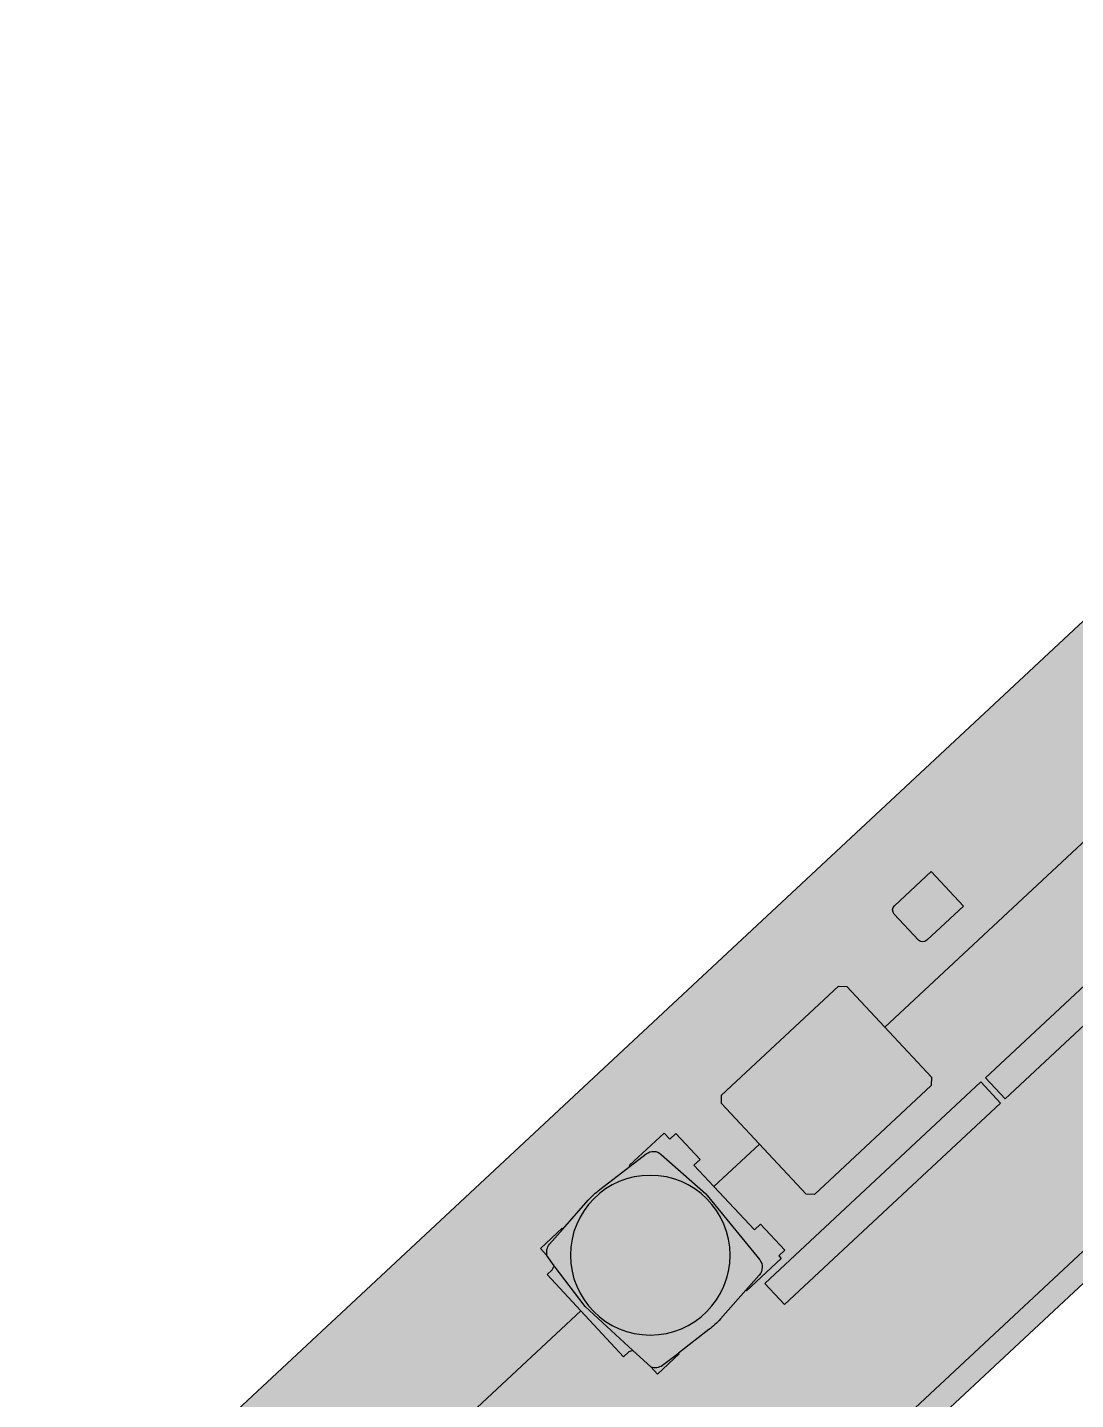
# Model space of a CAD drawing. Header units: millimetres. Extents: x -3516 to 16250, y -11500 to 11784.
# Drawn here: x 1924 to 3696, y 9059 to 11379 of the extents above; entities that cross this region are included whole.
import ezdxf
from ezdxf.enums import TextEntityAlignment as Align

# ---------------------------------------------------------------- set-up
doc = ezdxf.new("R2010")
doc.units = ezdxf.units.MM
doc.set_wipeout_variables(frame=1)
doc.layers.add('Техника LTM 1050-3.1', color=250, linetype='Continuous')
doc.layers.add('Техника LTM 1050-3.1 Штрих', color=7, linetype='Continuous', true_color=0xffe79e)
doc.styles.add('arial', font='arial.ttf')

# ---------------------------------------------------------------- blocks, each defined once
blk = doc.blocks.new('LTM 1050-3.1-20231121.094515')
at = {"color": 0, "linetype": 'ByBlock', "lineweight": -2, "ltscale": 20, "transparency": 16777216}
blk.add_wipeout([(209.9999999999709, 923.9998493538869), (209.9999999999709, 657.1850080702134), (9110.014275746566, 657.1850080702134), (9110.014275746566, 923.9998493538869)], dxfattribs=at)
blk.add_wipeout([(209.9999999999709, 282.4999999999709), (209.9999999999709, 657.1850080702134), (9110.014275746566, 657.1850080702134), (9110.014275746566, 282.4999999999709)], dxfattribs=at)
at = {"layer": 'Техника LTM 1050-3.1 Штрих', "ltscale": 20, "true_color": 0xadadad, "transparency": 16777216}
h = blk.add_hatch(color=253, dxfattribs=at)
h.dxf.hatch_style = 1
h.paths.add_polyline_path([(9110.014275746566, 923.9998493538878), (209.9999999999709, 923.9998493538878), (209.9999999999709, 657.1850080702134), (9110.014275746566, 657.1850080702134)])
at = {"layer": 'Техника LTM 1050-3.1 Штрих', "ltscale": 20, "transparency": 16777216}
h = blk.add_hatch(color=256, dxfattribs=at)
h.dxf.hatch_style = 1
h.set_gradient(color1=(132, 132, 132), color2=(173, 173, 173), rotation=90.00000000000003, tint=1)
h.paths.add_polyline_path([(9110.014275746566, 282.4999999999709), (209.9999999999709, 282.4999999999709), (209.9999999999709, 657.1850080702134), (9110.014275746566, 657.1850080702134)])
at = {"color": 0, "linetype": 'ByBlock', "lineweight": -2, "ltscale": 20, "transparency": 16777216}
for points in [[(9110.014275746566, 923.9998493538878), (209.9999999999709, 923.9998493538878), (209.9999999999709, 657.1850080702134), (9110.014275746566, 657.1850080702134)], [(9110.014275746566, 282.4999999999709), (209.9999999999709, 282.4999999999709), (209.9999999999709, 657.1850080702134), (9110.014275746566, 657.1850080702134)]]:
    blk.add_lwpolyline(points, close=True, dxfattribs=at)
blk = doc.blocks.new('LTM 1050-3.1-20231121.09302')
at = {"color": 0, "linetype": 'ByBlock', "lineweight": -2, "ltscale": 20, "transparency": 16777216}
blk.add_wipeout([(98.58560999450856, -365.91420695780835), (95.58560999450856, -362.91420695783927), (8.000000000029104, -362.9142069578229), (8, -150.4142069578229), (9039.172914093157, -150.4142069578229), (9039.172914093157, -420.7290482414992), (98.58560999450765, -420.7290482414992)], dxfattribs=at)
blk.add_wipeout([(98.58560999450765, -420.72904824149737), (98.58560999450856, -469.91420695780835), (95.58560999450947, -472.9142069578229), (74.58560999450947, -472.9142069578229), (74.58560999450947, -834.4142069578229), (9039.172914093157, -834.4142069578229), (9039.172914093157, -420.72904824149737)], dxfattribs=at)
at = {"layer": 'Техника LTM 1050-3.1 Штрих', "ltscale": 20, "true_color": 0xadadad, "transparency": 16777216}
h = blk.add_hatch(color=253, dxfattribs=at)
h.dxf.hatch_style = 1
h.paths.add_polyline_path([(98.58560999450856, -420.7290482414974), (98.58560999450856, -365.9142069578083), (95.58560999450856, -362.9142069578375), (8.000000000029104, -362.9142069578229), (8, -150.4142069578229), (9039.172914093157, -150.4142069578229), (9039.172914093157, -420.7290482414974)])
at = {"layer": 'Техника LTM 1050-3.1 Штрих', "ltscale": 20, "transparency": 16777216}
h = blk.add_hatch(color=256, dxfattribs=at)
h.dxf.hatch_style = 1
h.set_gradient(color1=(132, 132, 132), color2=(173, 173, 173), rotation=90.00000000000003, tint=1)
h.paths.add_polyline_path([(9039.172914093157, -420.7290482414974), (98.58560999450856, -420.7290482414974), (98.58560999450856, -469.9142069578083), (95.58560999450856, -472.9142069578229), (74.58560999450856, -472.9142069578229), (74.58560999450856, -834.4142069578229), (9039.172914093157, -834.4142069578229)])
at = {"color": 0, "linetype": 'ByBlock', "lineweight": -2, "ltscale": 20, "transparency": 16777216}
for points in [[(98.58560999450856, -420.7290482414974), (98.58560999450856, -365.9142069578083), (95.58560999450856, -362.9142069578375), (8.000000000029104, -362.9142069578229), (8, -150.4142069578229), (9039.172914093157, -150.4142069578229), (9039.172914093157, -420.7290482414974)], [(9039.172914093157, -420.7290482414974), (98.58560999450856, -420.7290482414974), (98.58560999450856, -469.9142069578083), (95.58560999450856, -472.9142069578229), (74.58560999450856, -472.9142069578229), (74.58560999450856, -834.4142069578229), (9039.172914093157, -834.4142069578229)]]:
    blk.add_lwpolyline(points, close=True, dxfattribs=at)
blk = doc.blocks.new('LTM 1050-3.1-20231121.091902')
at = {"color": 0, "linetype": 'ByBlock', "lineweight": -2, "ltscale": 20, "transparency": 16777216}
blk.add_wipeout([(9056.989040657703, -129.5), (8, -129.5), (8.000000000058208, -394.68140013315224), (10, -399.25121518313244), (9.999999999970896, -553.0000000034051), (68, -553.0000000069131), (67.9999999999709, -396.50000000001364), (75.9999999999709, -396.5), (76, -856.9999999999709), (9056.989040657703, -856.9999999999709)], dxfattribs=at)
at = {"layer": 'Техника LTM 1050-3.1 Штрих', "ltscale": 20, "true_color": 0xadadad, "transparency": 16777216}
h = blk.add_hatch(color=253, dxfattribs=at)
h.dxf.hatch_style = 1
h.paths.add_polyline_path([(9056.989040657703, -403.9996858922823), (75.9999999999709, -403.9996858922823), (75.9999999999709, -396.5), (67.9999999999709, -396.5000000000146), (67.9999999999709, -403.9996858922823), (10, -403.9996858922823), (10, -399.2512151831324), (8.000000000058208, -394.6814001331513), (8, -129.5), (9056.989040657703, -129.5)])
at = {"layer": 'Техника LTM 1050-3.1 Штрих', "ltscale": 20, "transparency": 16777216}
h = blk.add_hatch(color=256, dxfattribs=at)
h.dxf.hatch_style = 1
h.set_gradient(color1=(132, 132, 132), color2=(173, 173, 173), rotation=90.00000000000003, tint=1)
h.paths.add_polyline_path([(9056.989040657703, -403.9996858922823), (9056.989040657703, -856.9999999999709), (76, -856.9999999999709), (75.9999999999709, -403.9996858922823)])
h.paths.add_polyline_path([(10, -403.9996858922823), (9.999999999970896, -553.0000000034051), (68, -553.0000000069122), (67.9999999999709, -403.9996858922823)])
at = {"color": 0, "linetype": 'ByBlock', "lineweight": -2, "ltscale": 20, "transparency": 16777216}
for points in [[(9056.989040657703, -403.9996858922823), (75.9999999999709, -403.9996858922823), (75.9999999999709, -396.5), (67.9999999999709, -396.5000000000146), (67.9999999999709, -403.9996858922823), (10, -403.9996858922823), (10, -399.2512151831324), (8.000000000058208, -394.6814001331513), (8, -129.5), (9056.989040657703, -129.5)], [(9056.989040657703, -403.9996858922823), (9056.989040657703, -856.9999999999709), (76, -856.9999999999709), (75.9999999999709, -403.9996858922823)]]:
    blk.add_lwpolyline(points, close=True, dxfattribs=at)
blk = doc.blocks.new('LTM 1050-3.1-20231119.183509')
at = {"color": 0, "linetype": 'ByBlock', "lineweight": -2, "ltscale": 20, "transparency": 16777216}
blk.add_wipeout([(-5424.999328741142, -649.9996791739259), (-5424.9684810716935, -674.9736174210402), (-5459.7995357591935, -681.4311369522766), (-5459.7995357591935, -681.4311369522766), (-5474.248874109483, -688.4943831233977), (-5482.973592805917, -702.0055677088849), (-5483.466052205325, -718.0813354658203), (-5475.584710699823, -732.1012242424358), (-5471.5602779466935, -735.4876555069786), (-5463.311706670756, -741.3220668692948), (-5463.311706670756, -741.3220668692948), (-5443.1520802585455, -760.7965524648416), (-5429.961331990238, -785.5285213798552), (-5425.018910372842, -813.1190740174334), (-5428.804210041958, -840.8920398782484), (-5440.950072447387, -866.1535551281195), (-5460.278398727348, -886.4533563465175), (-5484.91442046849, -899.8224460335914), (-5512.468544556444, -904.9640772958192), (-5540.268133911858, -901.3795329787044), (-5553.034851201934, -896.5673671623235), (-5553.864380010673, -896.1805721182754), (-5558.93579355126, -907.0562639272248), (-5649.566589483344, -864.7944332022598), (-5644.999206670844, -854.9996944327286), (-5652.999206670844, -854.9996791739404), (-5656.380157598564, -857.250144567005), (-5774.254013189384, -802.2846599478653), (-5775.451965459906, -803.6151233573037), (-5840.362892278754, -807.0169597525528), (-5842.990303167426, -804.651225652211), (-5844.839302190863, -769.3701954741418), (-6017.994560369574, -688.6265788931769), (-6182.718366111433, -688.6005568974351), (-6182.718366111433, -779.9736432356149), (-6169.968366111432, -779.9736432356149), (-6014.326336595412, -690.2966776154353), (-5979.142895586243, -706.7029855982546), (-6169.968366111432, -816.8761223741894), (-6169.968366111432, -857.4736432355994), (-6172.468366111447, -859.9736432356158), (-6237.468366111433, -859.9736432356158), (-6239.968366111433, -857.4736432356149), (-6239.968366111433, -779.9736432356149), (-6227.218366111432, -779.9736432356149), (-6227.218366111432, -688.6005568974497), (-9858.999237188407, -688.6265788931769), (-9858.999237188407, -722.4521175284326), (-9858.999237188407, -722.4521175284326), (-9859.76044186329, -726.2789518520849), (-9861.928169376537, -729.5231853403011), (-9865.172402864757, -731.6909128535481), (-9868.999237188407, -732.4521175284317), (-9938.999237188407, -732.4521175284317), (-9938.999237188407, -732.4521175284317), (-9942.826071512061, -731.6909128535544), (-9946.070305000278, -729.5231853403111), (-9948.238032513524, -726.2789518520967), (-9948.999237188407, -722.4521175284453), (-9948.999237188407, -688.6265788931914), (-10049.99923718841, -688.6265788931769), (-10049.99923718841, -684.6983409781378), (-10053.999237188407, -684.6983409781378), (-10053.99972546966, -649.9996791739259), (-10309.553924688407, -649.9996791739395), (-10309.553436407157, -657.749564733037), (-10482.943084844657, -767.2251537699631), (-10482.943084844657, -767.2251537699631), (-10490.852506115227, -771.2843252165158), (-10499.355781915758, -773.8785723766641), (-10508.184086669637, -774.9258798007095), (-10517.058319219657, -774.393137540349), (-10517.058319219657, -774.393137540349), (-10808.999237188407, -730.5738979239268), (-10808.999237188407, -740.9996791739395), (-10843.99923718841, -740.9996791739395), (-10843.999999999876, -729.9996791739395), (-10995.023352487662, -729.9996791739395), (-11024.99923718841, -727.0902553458145), (-11024.99923718841, -717.624312963002), (-10994.999237188407, -714.9996791739541), (-10911.99923718841, -714.9996791739386), (-10911.99923718841, -657.8895412344864), (-10889.99923718841, -657.8895412344864), (-10889.99923718841, 250.50030556727052), (-10881.999237188411, 250.50030556727052), (-10881.999237188411, 233.00030556727233), (-10831.999237188436, 233.00030556725778), (-10831.999237188436, 233.00030556725778), (-10818.281975515676, 231.26230584966652), (-10805.43165343378, 226.15807885540926), (-10794.260427911631, 218.0102183294348), (-10785.474334844761, 207.33367959079624), (-10785.474334844761, 207.33367959079624), (-10785.474334844761, 207.33367959079624), (-10782.279431368497, 203.451316596148), (-10778.217214868135, 200.48845518375674), (-10773.544418956371, 198.63234931073475), (-10768.556366094657, 198.0003055672869), (-10768.556366094657, 198.00030556728598), (-10757.624240384257, 198.00030556728598), (-10757.624240384257, 198.00030556728598), (-10745.962114305232, 209.33213375257947), (-10730.144940645243, 213.10473658270803), (-10714.62365906344, 208.256506724033), (-10703.765945431529, 196.15173207138014), (-10700.627151435645, 180.19668625648137), (-10706.09053112474, 164.88110604948452), (-10711.99923718841, 158.57116746935935), (-10711.99923718841, 130.50030556727143), (-5724.999206670844, 130.50030556727143), (-5724.968481071694, 221.0263673201698), (-5644.9684810716935, 221.0263673201698), (-5644.999176153266, 130.50030556727143), (-772.9992371884055, 130.50030556727143), (-772.9992371884055, 135.5003055672869), (-379.9683661114459, 135.5003055672869), (-379.9683661114459, 140.02635676439968), (-371.9683661114468, 140.02635676438604), (-371.9683661114468, 135.5003055672869), (-362.12248176412595, 135.5003055672869), (-5.7340533244196195, 130.28118694169007), (-5.7340533244196195, 130.28118694169007), (27.913870946487805, 127.3847826366), (59.68965284727892, 115.94486785402023), (87.46213730604904, 96.72870089422577), (109.36866453684888, 71.02508188200409), (123.93999589870782, 40.557914833157156), (130.1988535756709, 7.370587941423764), (127.72546516609691, -26.311073469717485), (116.68571720175623, -58.22808978583089), (102.4733884109528, -80.65526459275952), (-345.6490472237556, -649.9996791739259)], dxfattribs=at)
at = {"layer": 'Техника LTM 1050-3.1 Штрих', "ltscale": 20, "transparency": 16777216}
h = blk.add_hatch(color=256, dxfattribs=at)
h.dxf.hatch_style = 1
edge = h.paths.add_edge_path()
edge.add_line((-345.6490472237638, -649.999679173925), (-5424.999328741149, -649.999679173925))
edge.add_line((-5424.999328741149, -649.999679173925), (-5424.968481071701, -674.9736174210411))
edge.add_line((-5424.968481071701, -674.9736174210411), (-5459.799535759201, -681.4311369522766))
edge.add_arc((-5454.331460433257, -710.9284074819083), 29.99981360722882, 100.5020269531856, 234.9495505071766)
edge.add_line((-5471.560277946701, -735.4876555069786), (-5463.311706670764, -741.3220668692957))
edge.add_arc((-5514.999221276898, -814.9997021907149), 89.99996173729929, -115.00000178340338, 54.94895723224931, ccw=False)
edge.add_line((-5553.034851201941, -896.5673671623226), (-5553.86438001068, -896.1805721182754))
edge.add_line((-5553.86438001068, -896.1805721182754), (-5558.935793551267, -907.0562639272248))
edge.add_line((-5558.935793551267, -907.0562639272248), (-5649.566589483351, -864.7944332022598))
edge.add_line((-5649.566589483351, -864.7944332022598), (-5644.999206670851, -854.9996944327286))
edge.add_line((-5644.999206670851, -854.9996944327286), (-5652.999206670851, -854.9996791739395))
edge.add_line((-5652.999206670851, -854.9996791739395), (-5656.380157598571, -857.2501445670059))
edge.add_line((-5656.380157598571, -857.2501445670059), (-5774.254013189391, -802.2846599478653))
edge.add_line((-5774.254013189391, -802.2846599478653), (-5775.451965459913, -803.6151233573037))
edge.add_line((-5775.451965459913, -803.6151233573037), (-5840.362892278761, -807.0169597525528))
edge.add_line((-5840.362892278761, -807.0169597525528), (-5842.990303167433, -804.651225652211))
edge.add_line((-5842.990303167433, -804.651225652211), (-5844.839302190871, -769.3701954741409))
edge.add_line((-5844.839302190871, -769.3701954741409), (-6017.994560369581, -688.6265788931778))
edge.add_line((-6017.994560369581, -688.6265788931778), (-6182.71836611144, -688.600556897436))
edge.add_line((-6182.71836611144, -688.600556897436), (-6182.71836611144, -779.9736432356149))
edge.add_line((-6182.71836611144, -779.9736432356149), (-6169.96836611144, -779.9736432356149))
edge.add_line((-6169.96836611144, -779.9736432356149), (-6014.326336595419, -690.2966776154353))
edge.add_line((-6014.326336595419, -690.2966776154353), (-5979.14289558625, -706.7029855982546))
edge.add_line((-5979.14289558625, -706.7029855982546), (-6169.96836611144, -816.8761223741894))
edge.add_line((-6169.96836611144, -816.8761223741894), (-6169.96836611144, -857.4736432356003))
edge.add_line((-6169.96836611144, -857.4736432356003), (-6172.468366111454, -859.9736432356149))
edge.add_line((-6172.468366111454, -859.9736432356149), (-6237.46836611144, -859.9736432356149))
edge.add_line((-6237.46836611144, -859.9736432356149), (-6239.96836611144, -857.4736432356149))
edge.add_line((-6239.96836611144, -857.4736432356149), (-6239.96836611144, -779.9736432356149))
edge.add_line((-6239.96836611144, -779.9736432356149), (-6227.21836611144, -779.9736432356149))
edge.add_line((-6227.21836611144, -779.9736432356149), (-6227.21836611144, -688.6005568974506))
edge.add_line((-6227.21836611144, -688.6005568974506), (-9858.999237188415, -688.6265788931778))
edge.add_line((-9858.999237188415, -688.6265788931778), (-9858.999237188415, -722.4521175284317))
edge.add_arc((-9868.9992371884, -722.4521175284463), 9.999999999985448, -90.00000000008339, 8.338929546880536e-11, ccw=False)
edge.add_line((-9868.999237188415, -732.4521175284317), (-9938.999237188415, -732.4521175284317))
edge.add_arc((-9938.999237188444, -722.4521175284608), 9.999999999970896, 179.9999999999166, 270.0000000001668, ccw=False)
edge.add_line((-9948.999237188415, -722.4521175284463), (-9948.999237188415, -688.6265788931923))
edge.add_line((-9948.999237188415, -688.6265788931923), (-10049.99923718841, -688.6265788931778))
edge.add_line((-10049.99923718841, -688.6265788931778), (-10049.99923718841, -684.6983409781387))
edge.add_line((-10049.99923718841, -684.6983409781387), (-10053.99923718841, -684.6983409781387))
edge.add_line((-10053.99923718841, -684.6983409781387), (-10053.99972546966, -649.999679173925))
edge.add_line((-10053.99972546966, -649.999679173925), (-10309.55392468841, -649.9996791739395))
edge.add_line((-10309.55392468841, -649.9996791739395), (-10309.55343640716, -657.7495647330361))
edge.add_line((-10309.55343640716, -657.7495647330361), (-10482.94308484466, -767.2251537699631))
edge.add_arc((-10509.63683801282, -724.9470109210531), 49.99997820954511, 261.464064315469, 302.26766886885997, ccw=False)
edge.add_line((-10517.05831921966, -774.3931375403481), (-10808.99923718841, -730.573897923925))
edge.add_line((-10808.99923718841, -730.573897923925), (-10808.99923718841, -740.9996791739395))
edge.add_line((-10808.99923718841, -740.9996791739395), (-10843.99923718841, -740.9996791739395))
edge.add_line((-10843.99923718841, -740.9996791739395), (-10843.99999999988, -729.9996791739395))
edge.add_line((-10843.99999999988, -729.9996791739395), (-10995.02335248767, -729.9996791739395))
edge.add_line((-10995.02335248767, -729.9996791739395), (-11024.99923718841, -727.0902553458145))
edge.add_line((-11024.99923718841, -727.0902553458145), (-11024.99923718841, -717.624312963002))
edge.add_line((-11024.99923718841, -717.624312963002), (-10994.99923718841, -714.9996791739541))
edge.add_line((-10994.99923718841, -714.9996791739541), (-10911.99923718841, -714.9996791739395))
edge.add_line((-10911.99923718841, -714.9996791739395), (-10911.99923718841, -657.8895412344864))
edge.add_line((-10911.99923718841, -657.8895412344864), (-10889.99923718841, -657.8895412344864))
edge.add_line((-10889.99923718841, -657.8895412344864), (-10889.99923718841, 250.5003055672714))
edge.add_line((-10889.99923718841, 250.5003055672714), (-10881.99923718841, 250.5003055672714))
edge.add_line((-10881.99923718841, 250.5003055672714), (-10881.99923718841, 233.0003055672714))
edge.add_line((-10881.99923718841, 233.0003055672714), (-10831.99923718844, 233.0003055672569))
edge.add_arc((-10831.99909350513, 178.000305567461), 54.99999999998359, 32.231002745708395, 90.00014968086089, ccw=False)
edge.add_arc((-10768.55620580242, 218.0003055667598), 20.00000000011561, 212.2308148300243, 269.9995407965416)
edge.add_line((-10768.55636609466, 198.000305567286), (-10757.62424038426, 198.000305567286))
edge.add_arc((-10731.19644364095, 182.469136423046), 30.65364017034023, -51.225133545691904, 149.5579664819253, ccw=False)
edge.add_line((-10711.99923718841, 158.5711674693594), (-10711.99923718841, 130.5003055672714))
edge.add_line((-10711.99923718841, 130.5003055672714), (-5724.999206670851, 130.5003055672714))
edge.add_line((-5724.999206670851, 130.5003055672714), (-5724.968481071701, 221.0263673201698))
edge.add_line((-5724.968481071701, 221.0263673201698), (-5644.968481071701, 221.0263673201698))
edge.add_line((-5644.968481071701, 221.0263673201698), (-5644.999176153273, 130.5003055672714))
edge.add_line((-5644.999176153273, 130.5003055672714), (-772.9992371884146, 130.5003055672714))
edge.add_line((-772.9992371884146, 130.5003055672714), (-772.9992371884146, 135.500305567286))
edge.add_line((-772.9992371884146, 135.500305567286), (-379.9683661114541, 135.500305567286))
edge.add_line((-379.9683661114541, 135.500305567286), (-379.9683661114541, 140.0263567643997))
edge.add_line((-379.9683661114541, 140.0263567643997), (-371.9683661114541, 140.0263567643851))
edge.add_line((-371.9683661114541, 140.0263567643851), (-371.9683661114541, 135.500305567286))
edge.add_line((-371.9683661114541, 135.500305567286), (-362.1224817641341, 135.500305567286))
edge.add_line((-362.1224817641341, 135.500305567286), (-5.734053324427805, 130.281186941691))
edge.add_arc((1.875228861081268e-09, -1.876827582236729e-10), 130.4073120593076, -38.205752084997926, 92.52012718603851, ccw=False)
edge.add_line((102.4733884109446, -80.65526459275861), (-345.6490472237638, -649.999679173925))
edge = h.paths.add_edge_path(flags=16)
edge.add_arc((-10509.5535839142, -724.2025397301622), 20.5, 0, 360)
edge = h.paths.add_edge_path(flags=16)
edge.add_arc((-10731.19644364095, 182.4691364230452), 10.105055494716, 0, 360)
at = {"color": 0, "linetype": 'ByBlock', "lineweight": -2, "ltscale": 20, "transparency": 16777216}
for points in [[(-6227.21836611144, -688.6005568974506), (-9858.999237188415, -688.6265788931778)], [(-10711.99923718841, 130.5003055672714), (-5724.999206670851, 130.5003055672714)], [(-8632.999237188415, -48.75195273350982), (-8642.999237188415, -38.76147421788482), (-8912.999237188415, -38.76147421788482), (-8922.999237188415, -48.75195273350982), (-8922.999237188415, -258.9138790030556), (-8912.999237188415, -268.9043575186661), (-8642.999237188415, -268.9043575186661), (-8632.999237188415, -258.621416844835), (-8632.999237188415, -48.75195273350982)], [(-8238.727633420654, -252.1336972539575), (-8230.459824733509, -142.9996944327286), (-8238.727633420654, -56.79982303599536)], [(-10879.99923718841, -142.9996944327286), (-8922.999237188415, -142.9996944327286)], [(-8632.999237188415, -142.9996944327286), (-8527.999237188415, -142.9996944327286)], [(-8219.999237188415, -142.9996944327286), (53.40302426466951, -142.9996944327286)], [(-10053.99972546966, -649.999679173925), (-10053.99923718841, -648.6983409781387), (-9948.999237188415, -648.6265788931923), (-9948.999237188415, -643.8039241690567), (-9858.999237188415, -643.8039241690567), (-9858.999237188415, -648.6265788931778), (-7434.999237188415, -648.6265788931778)]]:
    blk.add_lwpolyline(points, dxfattribs=at)
for points in [[(-9160.02340711029, -3.999694432714023), (-9160.02340711029, -83.99969443271402), (-9075.02340711029, -83.99969443271402, 0.414213562373095), (-9065.023407110304, -73.99969443272857), (-9065.023407110304, -13.99969443269947, 0.414213562373095), (-9075.02340711029, -3.999694432714023)], [(-8527.999237188415, -142.9996944327286), (-8527.999237188415, -243.5146859930828), (-8541.999237188415, -243.5146859930828), (-8541.999237188415, -303.5147470282536), (-8527.999237188415, -303.5147470282682), (-8527.999237188415, -309.8201222543867), (-8447.999237188415, -309.8201222543867), (-8447.999237188415, -307.9811329965742), (-8383.36618054776, -314.1805348520429, 0.04784836514098702), (-8356.63229382904, -314.1805348520284), (-8291.999237188415, -307.9811940317304), (-8291.999237188415, -309.8201222543721), (-8241.999237188415, -309.8201222543867), (-8241.999237188415, -293.5379848643497), (-8238.727633420654, -252.1336972539575), (-8231.999237188415, -249.4338258572243), (-8219.999237188415, -249.4338258572243), (-8219.999237188415, -142.9996944327286), (-8219.999237188415, -59.49969443272857), (-8231.999237188415, -59.49969443272857), (-8238.727633420654, -56.79982303599536), (-8241.999237188415, -35.78177078760928), (-8241.999237188415, -19.49963339757232), (-8291.999237188415, -19.49963339758688), (-8291.999237188415, -21.33856162022857), (-8356.63229382904, -15.13922079993063, 0.04784836514098702), (-8383.36618054776, -15.13922079991607), (-8447.999237188415, -21.33862265538482), (-8447.999237188415, -19.49963339757232), (-8527.999237188415, -19.49963339757232), (-8527.999237188415, -33.49963339755777), (-8541.999237188415, -33.49963339757232), (-8541.999237188415, -93.49969443274313), (-8527.999237188415, -93.49969443274313)]]:
    blk.add_lwpolyline(points, format="xyb", close=True, dxfattribs=at)
for points in [[(-8447.999237188415, -21.33862265538482), (-8481.908661016583, -24.59106406163482, 0.3592479584979758), (-8499.907928594665, -42.59014853429107), (-8509.538784322853, -142.9996944327286), (-8499.907928594665, -286.7296071176679, 0.3592479584979758), (-8481.908661016583, -304.7286915903242), (-8447.999237188415, -307.9811329965742)], [(-8241.999237188415, -35.78177078760928, 0.2142499726864571), (-8258.089569219665, -24.59106406163482), (-8291.999237188415, -21.33856162022857)], [(-8241.999237188415, -293.5379848643497, -0.2142499726864571), (-8258.089569219665, -304.7286915903242), (-8291.999237188415, -307.9811940317304)]]:
    blk.add_lwpolyline(points, format="xyb", dxfattribs=at)
for points in [[(-9736.787721753819, -321.3738399405556), (-8988.99923718843, -321.3738399405411), (-8988.9992371884, -370.4071041006973), (-9736.78772175379, -370.4071041007119)], [(-8978.681883504338, -321.3738399405556), (-8478.99923718843, -321.3738399405411), (-8478.9992371884, -370.4071041006973), (-8978.681883504309, -370.4071041007119)]]:
    blk.add_lwpolyline(points, close=True, dxfattribs=at)
blk.add_circle((-8369.999208104433, -154.4996791696758), 135.0017095504587, dxfattribs=at)
blk = doc.blocks.new('*U101')
at = {"color": 0, "linetype": 'ByBlock', "lineweight": -2, "ltscale": 20, "transparency": 16777216, "xscale": -1, "rotation": 43.00000000000009}
blk.add_blockref('LTM 1050-3.1-20231121.094515', (5639.73420658245, 10696.52153714717), dxfattribs=at)
blk.add_blockref('LTM 1050-3.1-20231121.09302', (4717.17433721777, 11326.60747369686), dxfattribs=at)
blk.add_blockref('LTM 1050-3.1-20231121.091902', (4635.015945928528, 11243.15689706138), dxfattribs=at)
blk.add_blockref('LTM 1050-3.1-20231119.183509', (-3250, 3558), dxfattribs=at)
at = {"layer": 'Defpoints', "color": 250, "linetype": 'ByBlock', "lineweight": -2, "transparency": 16777216, "style": 'arial', "width": 0.75}
blk.add_attdef('МАРКА', text='', height=219.9999999999999, rotation=42.99999999999227, dxfattribs=at).set_placement((4321.110565534704, 9931.518217078576), align=Align.MIDDLE_CENTER)

msp = doc.modelspace()

# ---------------------------------------------------------------- block references
at = {"layer": 'Техника LTM 1050-3.1'}
msp.add_blockref('*U101', (0, 150), dxfattribs=at)

doc.saveas('drawing.dxf')
